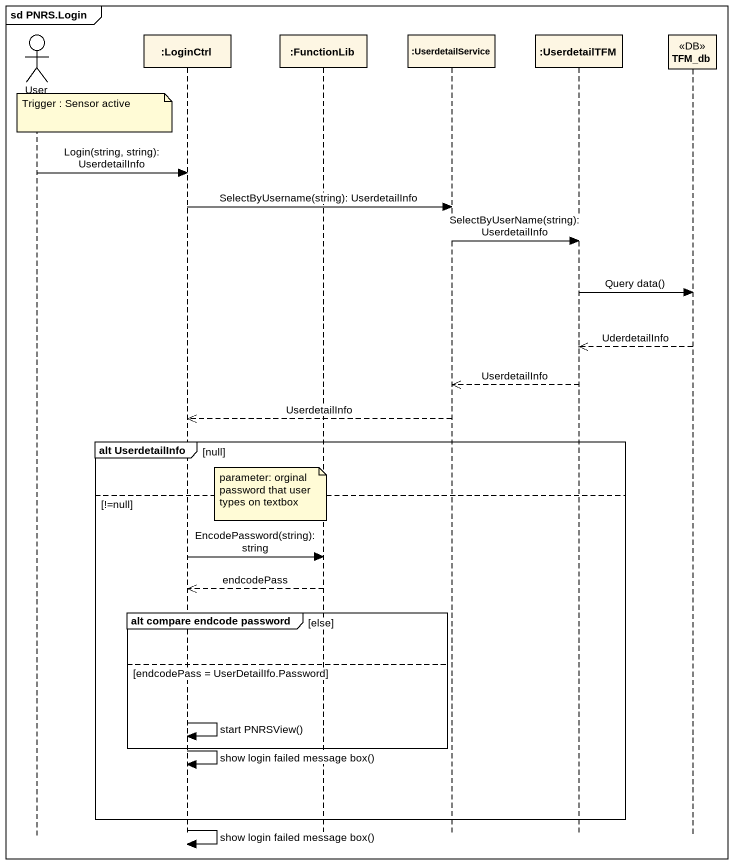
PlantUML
@startuml
mainframe sd PNRS.Login
hide footbox
actor User
participant ":LoginCtrl" as LoginCtrl
participant ":FunctionLib" as FunctionLib
participant ":UserdetailService" as UserdetailService
participant ":UserdetailTFM" as UserdetailTFM
participant TFM_db <<DB>>

note over User : Trigger : Sensor active
User -> LoginCtrl : Login(string, string): UserdetailInfo
LoginCtrl -> UserdetailService : SelectByUsername(string): UserdetailInfo
UserdetailService -> UserdetailTFM : SelectByUserName(string): UserdetailInfo
UserdetailTFM -> TFM_db : Query data()
TFM_db -->> UserdetailTFM : UderdetailInfo
UserdetailTFM -->> UserdetailService : UserdetailInfo
UserdetailService -->> LoginCtrl : UserdetailInfo
group alt UserdetailInfo [null]
  note over FunctionLib : parameter: orginal password that user types on textbox
else !=null
  LoginCtrl -> FunctionLib : EncodePassword(string): string
  FunctionLib -->> LoginCtrl : endcodePass
  group alt compare endcode password [else]
  else endcodePass = UserDetailIfo.Password
    LoginCtrl -> LoginCtrl : start PNRSView()
  end
  LoginCtrl -> LoginCtrl : show login failed message box()
end
LoginCtrl -> LoginCtrl : show login failed message box()
@enduml
